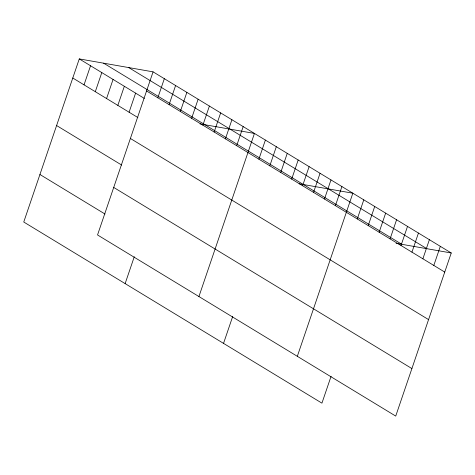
<?xml version="1.0" encoding="UTF-8"?>
<svg xmlns="http://www.w3.org/2000/svg" width="475" height="475" viewBox="0 0 475 475"><rect width="100%" height="100%" fill="white"/><g stroke="black" fill="none" stroke-linecap="round" stroke-linejoin="round"><path stroke-width="0.71" d="M153.069 71.85L97.541 234.959L395.723 416.088L451.25 252.979L153.069 71.85L79.278 58.912L23.75 222.021L321.931 403.15L331.081 376.289M84.039 84.853L90.541 65.752M95.303 91.693L101.804 72.592M106.572 98.539L113.074 79.438M117.836 105.379L124.337 86.278M129.099 112.225L135.601 93.124M157.831 97.791L164.332 78.69M169.094 104.631L175.596 85.53M180.357 111.477L186.859 92.376M125.133 283.605L134.277 256.743M191.621 118.317L198.123 99.216M202.89 125.163L209.392 106.062M214.154 132.002L220.655 112.902M225.417 138.848L231.919 119.748M236.681 145.688L243.182 126.587M198.924 296.543L254.452 133.433L199.999 123.886M258.881 159.172L265.382 140.072M269.812 165.817L276.313 146.716M280.749 172.455L287.25 153.36M223.535 343.378L232.679 316.516M291.68 179.099L298.181 159.998M302.611 185.743L309.118 166.642M313.548 192.381L320.049 173.28M324.478 199.025L330.98 179.924M335.415 205.663L341.917 186.562M297.32 356.315L352.848 193.206L299.113 183.783M357.283 218.951L363.785 199.85M368.214 225.589L374.716 206.488M379.145 232.233L385.652 213.132M390.082 238.872L396.583 219.771M401.013 245.516L407.514 226.415M411.95 252.154L418.451 233.053M422.881 258.798L429.382 239.697M433.812 265.442L440.319 246.341M396.085 243.307L451.25 252.979M128.713 67.575L426.9 248.71M103.627 63.181L401.814 244.31M146.561 90.951L444.748 272.08M79.278 58.912L144.364 98.444M72.776 78.013L137.863 117.545M130.387 138.468L428.569 319.604M56.596 125.531L121.683 165.068M113.715 187.435L411.902 368.57M39.93 174.497L105.011 214.035"/></g></svg>
